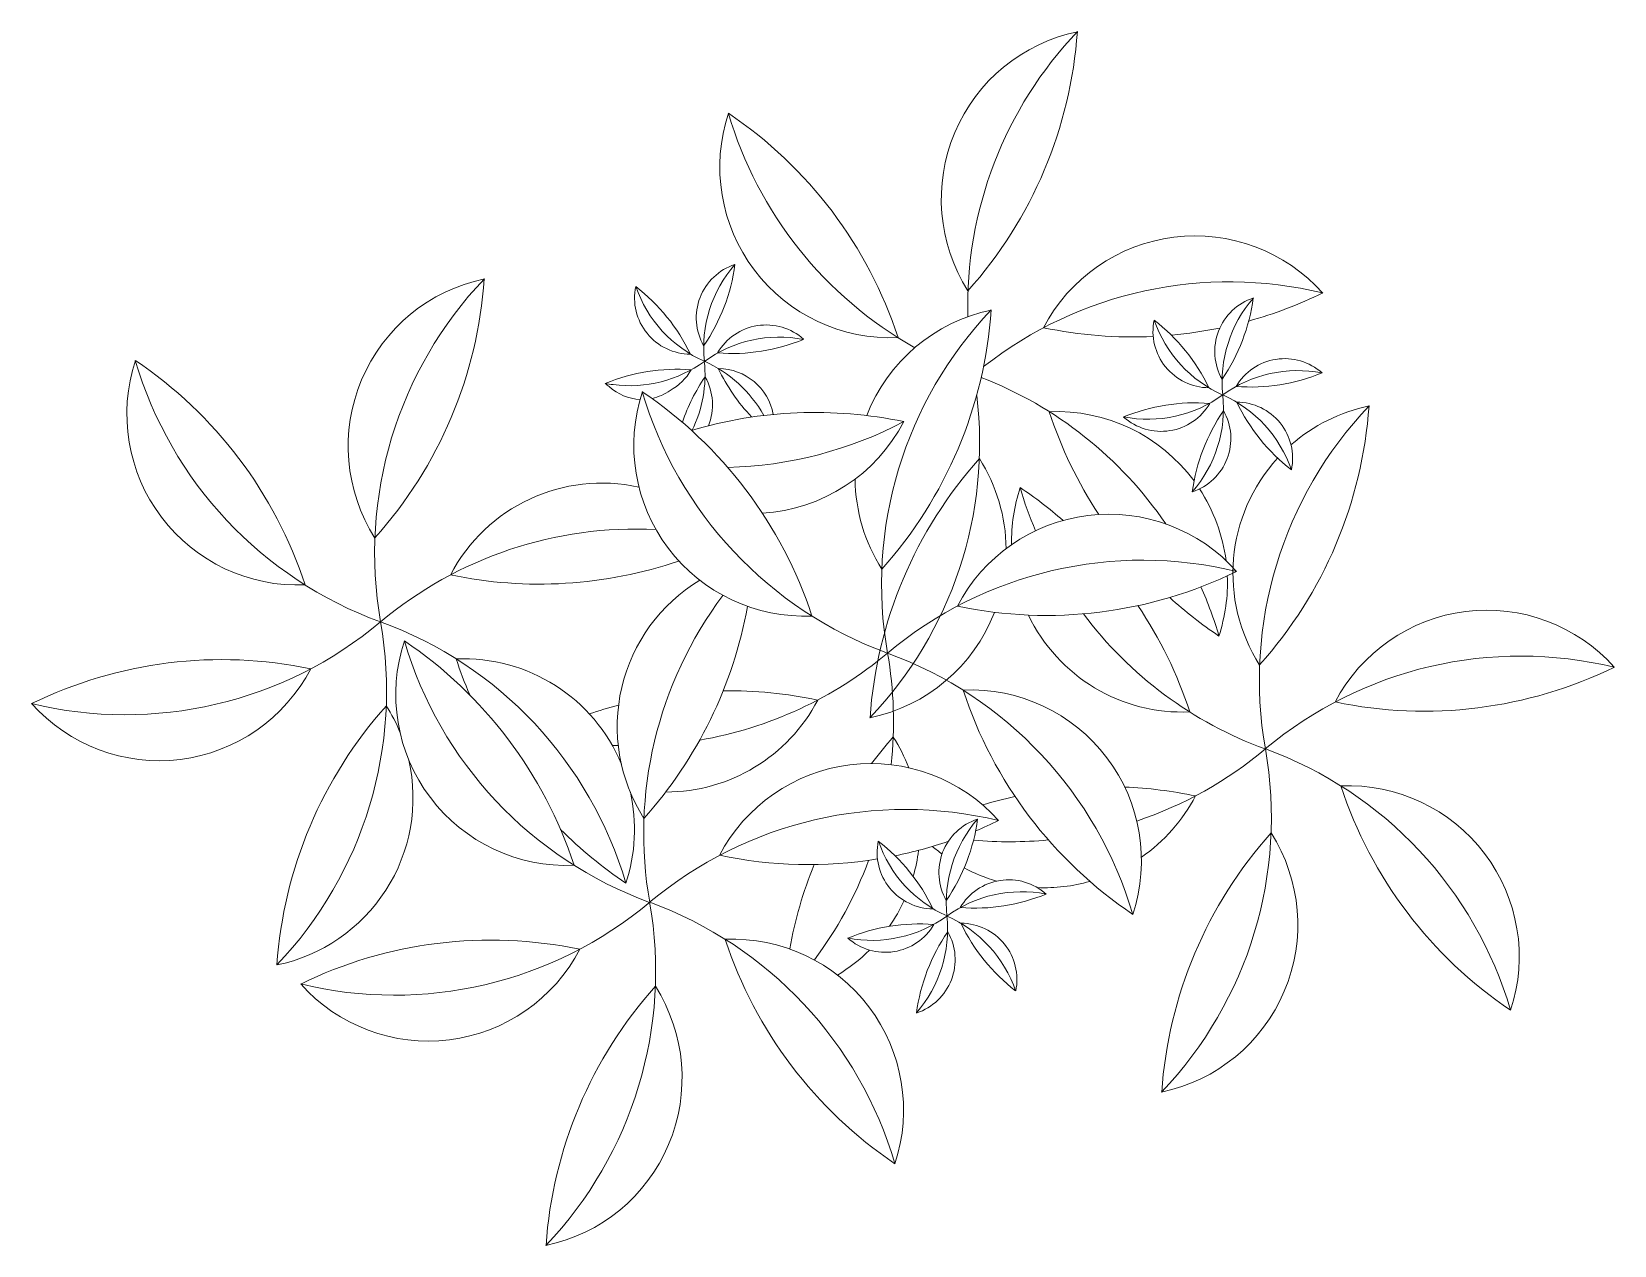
# Model space of a CAD drawing. Header units: millimetres. Extents: x -1170 to -99, y -2 to 819.
import ezdxf

# ---------------------------------------------------------------- set-up
doc = ezdxf.new("R2010")
doc.units = ezdxf.units.MM
doc.layers.add('ceco.net 156', color=116, linetype='Continuous', lineweight=0)

msp = doc.modelspace()

# ---------------------------------------------------------------- linework, layer by layer
at = {"layer": 'ceco.net 156'}
for centre, radius, start, end in [((-438.8, 705.9), 115.7, 101.7367, 212.4753), ((-754.8, 839.4), 293.1, 318.155, 356.057), ((-588.7, 727.7), 115.7, 161.7367, 272.4753), ((-862.2, 520.8), 293.1, 18.155, 56.057), ((-382.7, 565.3), 115.7, 41.7367, 152.4753), ((-840.2, 538.6), 115.7, 101.7367, 212.4753), ((-1156.2, 672.1), 293.1, 318.155, 356.057), ((-425.1, 905.7), 293.1, 285.5906, 296.057), ((-497.1, 517.5), 115.7, 101.7367, 158.7548), ((-813.1, 651), 293.1, 318.155, 356.057), ((-425.1, 905.7), 293.1, 258.155, 272.7571), ((-425.1, 905.7), 293.1, 275.1886, 281.6489), ((-990, 560.4), 115.7, 161.7367, 272.4753), ((-1263.6, 353.5), 293.1, 18.155, 56.057), ((-646.9, 539.3), 115.7, 161.7367, 272.4753), ((-920.5, 332.3), 293.1, 18.155, 56.057), ((-640, 268.4), 293.1, 78.155, 106.5527), ((-476.5, 446.4), 115.7, 36.4576, 92.4753), ((-202.9, 653.3), 293.1, 198.155, 213.3045), ((-557.4, 586.1), 293.1, 318.155, 356.057), ((-241.4, 452.6), 115.7, 101.7367, 131.3415), ((-682.4, 608.8), 115.7, 273.4255, 332.4753), ((-310.3, 334.7), 293.1, 138.155, 176.057), ((-626.3, 468.1), 115.7, 0.5675, 32.4753), ((-241.4, 452.6), 115.7, 137.6305, 212.4753), ((-497.1, 517.5), 115.7, 180.5675, 212.4753), ((-784.1, 398), 115.7, 77.5353, 152.4753), ((-391.2, 474.4), 115.7, 161.7367, 181.1951), ((-664.8, 267.5), 293.1, 48.8943, 56.057), ((-476.5, 446.4), 115.7, 7.3171, 33.2157), ((-441, 376.9), 115.7, 41.7367, 152.4753), ((-826.5, 738.4), 293.1, 258.155, 288.8042), ((-483.4, 717.2), 293.1, 258.155, 296.057), ((-476.5, 446.4), 115.7, 341.7367, 2.2586), ((-658.1, 348.9), 115.7, 121.1273, 212.4753), ((-974.1, 482.3), 293.1, 318.155, 349.7679), ((-664.8, 267.5), 293.1, 18.155, 33.8548), ((-202.9, 653.3), 293.1, 227.7761, 236.057), ((-626.3, 468.1), 115.7, 281.7367, 338.7548), ((-391.2, 474.4), 115.7, 205.6157, 272.4753), ((-185.3, 312), 115.7, 41.7367, 152.4753), ((-808, 370.6), 115.7, 161.7367, 272.4753), ((-1081.5, 163.7), 293.1, 18.155, 56.057), ((-1041.4, 101.1), 293.1, 78.155, 116.057), ((-1083.8, 441.5), 115.7, 221.7367, 332.4753), ((-877.8, 279.1), 115.7, 22.5266, 92.4753), ((-604.3, 486), 293.1, 198.155, 203.2401), ((-227.7, 652.4), 293.1, 258.155, 296.057), ((-740.7, 420.3), 115.7, 269.8927, 332.4753), ((-698.3, 80), 293.1, 78.155, 90.7405), ((-534.7, 258), 115.7, 341.7367, 92.4753), ((-261.2, 464.9), 293.1, 198.155, 236.057), ((-711.7, 167.4), 293.1, 138.155, 176.057), ((-1027.7, 300.8), 115.7, 22.5266, 32.4753), ((-698.3, 80), 293.1, 104.7479, 108.8042), ((-368.6, 146.3), 293.1, 138.155, 142.7001), ((-684.6, 279.7), 115.7, 20.9476, 32.4753), ((-1027.7, 300.8), 115.7, 281.7367, 12.699), ((-602, 208.2), 115.7, 41.7367, 152.4753), ((-877.8, 279.1), 115.7, 341.7367, 12.699), ((-442.6, 15.1), 293.1, 102.2255, 106.6591), ((-442.6, 15.1), 293.1, 78.155, 87.6265), ((-485, 355.5), 115.7, 304.7317, 332.4753), ((-279, 193.1), 115.7, 341.7367, 92.4753), ((-5.5, 400), 293.1, 198.155, 236.057), ((-604.3, 486), 293.1, 224.8392, 236.057), ((-644.4, 548.6), 293.1, 281.5695, 288.8581), ((-112.9, 81.4), 293.1, 138.155, 176.057), ((-428.9, 214.8), 115.7, 281.7367, 32.4753), ((-644.4, 548.6), 293.1, 258.155, 279.192), ((-368.6, 146.3), 293.1, 158.1308, 169.7679), ((-485, 355.5), 115.7, 267.811, 285.5771), ((-859.3, -88.7), 293.1, 78.155, 116.057), ((-695.7, 89.3), 115.7, 341.7367, 92.4753), ((-422.2, 296.2), 293.1, 198.155, 236.057), ((-901.7, 251.7), 115.7, 221.7367, 332.4753), ((-684.6, 279.7), 115.7, 301.1273, 314.8073), ((-845.6, 111), 115.7, 281.7367, 32.4753), ((-529.6, -22.4), 293.1, 138.155, 176.057)]:
    msp.add_arc(centre, radius, start, end, dxfattribs=at)
at = {"layer": 'ceco.net 156', "color": 63}
for centre, start, end in [((-267.4, 633.6), 136.3949, 181.5505), ((-440.3, 839.9), 196.3949, 240.6144), ((-668.8, 466.3), 136.3949, 189.9552), ((-359.7, 380.7), 76.3949, 128.1084), ((-325.7, 445.2), 136.3949, 189.9552), ((-841.7, 672.6), 196.3949, 249.9552), ((-624.8, 334.2), 34.3384, 68.7873), ((-498.6, 651.5), 196.3949, 249.9552), ((-797.7, 540.5), 316.3949, 6.9409), ((-70, 380.3), 136.3949, 189.9552), ((-705.4, 793.4), 271.3797, 297.817), ((-242.9, 586.6), 196.3949, 203.0109), ((-761.1, 213.4), 87.1313, 129.9552), ((-418, 192.3), 76.3949, 129.9552), ((-624.8, 334.2), 16.3949, 23.9431), ((-486.7, 276.5), 143.2145, 189.9552), ((-1106.8, 626.1), 256.3949, 309.9552), ((-1199.1, 373.2), 316.3949, 9.9552), ((-1026.2, 166.9), 16.3949, 69.9552), ((-242.9, 586.6), 216.8476, 249.9552), ((-659.6, 482.8), 196.3949, 249.9552), ((-763.7, 605), 279.7805, 309.9552), ((-856, 352.1), 353.8193, 9.9552), ((-683.1, 145.7), 16.3949, 69.9552), ((-162.3, 127.4), 76.3949, 129.9552), ((-763.7, 605), 267.1313, 268.0027), ((-508, 540.1), 288.5805, 309.9552), ((-600.3, 287.2), 316.3949, 9.9552), ((-427.4, 80.9), 16.3949, 69.9552), ((-579, 23.6), 76.3949, 129.9552), ((-508, 540.1), 264.7394, 275.5324), ((-856, 352.1), 323.2145, 339.6084), ((-924.7, 436.3), 256.3949, 309.9552), ((-1017, 183.4), 316.3949, 9.9552), ((-844.1, -22.9), 16.3949, 69.9552)]:
    msp.add_arc(centre, 269.2, start, end, dxfattribs=at)
at = {"layer": 'ceco.net 156', "color": 95}
for centre, radius, start, end in [((-682.2, 625.5), 38.1, 108.2791, 209.6383), ((-819.9, 678.5), 126.9, 325.5453, 352.3721), ((-629.3, 605.2), 86, 138.9437, 186.0593), ((-724, 639), 38.1, 168.2791, 269.6383), ((-838.8, 546.3), 126.9, 25.5453, 52.3721), ((-679.9, 674.7), 86, 198.9437, 246.0593), ((-331.3, 602.8), 38.1, 108.2791, 209.6383), ((-469.1, 655.8), 126.9, 325.5453, 352.3721), ((-278.4, 582.4), 86, 138.9437, 186.0593), ((-373.1, 616.3), 38.1, 168.2791, 269.6383), ((-487.9, 523.5), 126.9, 25.5453, 52.3721), ((-329, 651.9), 86, 198.9437, 246.0593), ((-664.2, 526.5), 86, 78.9437, 126.0593), ((-673, 582.6), 38.1, 48.2791, 149.6383), ((-696, 728.3), 126.9, 265.5453, 292.3721), ((-733.6, 463.8), 126.9, 85.5453, 112.3721), ((-765.4, 665.6), 86, 262.5696, 306.0593), ((-756.6, 609.6), 38.1, 299.1805, 329.6383), ((-800.4, 587), 86, 333.8463, 6.0593), ((-749.7, 517.5), 86, 29.2481, 66.0593), ((-705.6, 553.1), 38.1, 10.7022, 89.6383), ((-590.9, 645.9), 126.9, 205.5453, 223.5846), ((-313.3, 503.8), 86, 78.9437, 126.0593), ((-322.1, 559.8), 38.1, 48.2791, 149.6383), ((-765.4, 665.6), 86, 258.9437, 262.5696), ((-756.6, 609.6), 38.1, 228.2791, 233.5767), ((-757, 603), 32.7, 227.2663, 267.6393), ((-609.7, 513.7), 126.9, 145.5453, 161.0363), ((-747.4, 566.6), 38.1, 338.2637, 29.6383), ((-345.1, 705.6), 126.9, 265.5453, 292.3721), ((-757, 603), 32.7, 281.8882, 305.4909), ((-414.6, 642.9), 86, 258.9437, 306.0593), ((-382.8, 441.1), 126.9, 85.5453, 112.3721), ((-449.5, 564.2), 86, 318.9437, 6.0593), ((-398.9, 494.7), 86, 18.9437, 66.0593), ((-240, 623.2), 126.9, 205.5453, 232.3721), ((-354.8, 530.4), 38.1, 348.2791, 89.6383), ((-405.7, 586.8), 38.1, 228.2791, 329.6383), ((-258.8, 490.9), 126.9, 145.5453, 172.3721), ((-396.6, 543.9), 38.1, 288.2791, 29.6383), ((-518, 250.1), 38.1, 108.2791, 209.6383), ((-655.7, 303.1), 126.9, 325.5453, 352.3721), ((-465.1, 229.7), 86, 138.9437, 186.0593), ((-644.4, 548.6), 293.1, 292.7061, 296.057), ((-559.8, 263.6), 38.1, 168.2791, 269.6383), ((-674.6, 170.8), 126.9, 25.5453, 52.3721), ((-515.7, 299.3), 86, 198.9437, 246.0593), ((-684.6, 279.7), 115.7, 343.8566, 352.7444), ((-485, 355.5), 115.7, 229.3127, 233.4033), ((-485, 355.5), 115.7, 242.1447, 253.9351), ((-500, 151.1), 86, 78.9437, 126.0593), ((-508.8, 207.1), 38.1, 48.2791, 149.6383), ((-684.6, 279.7), 115.7, 325.2192, 335.1572), ((-531.8, 352.9), 126.9, 265.5453, 292.3721), ((-601.3, 290.2), 86, 258.9437, 306.0593), ((-569.4, 88.4), 126.9, 85.5453, 112.3721), ((-592.4, 234.2), 38.1, 228.2791, 329.6383), ((-636.2, 211.6), 86, 318.9437, 6.0593), ((-585.5, 142), 86, 18.9437, 66.0593), ((-426.7, 270.5), 126.9, 205.5453, 232.3721), ((-541.4, 177.7), 38.1, 348.2791, 89.6383), ((-445.5, 138.2), 126.9, 145.5453, 172.3721), ((-583.2, 191.2), 38.1, 288.2791, 29.6383)]:
    msp.add_arc(centre, radius, start, end, dxfattribs=at)

doc.saveas('drawing.dxf')
